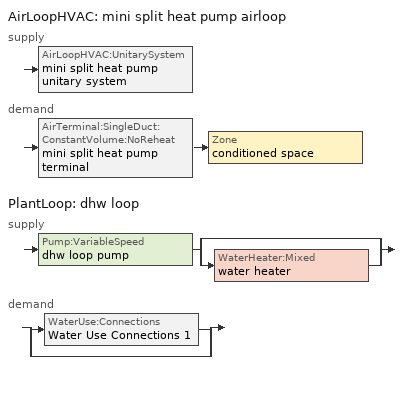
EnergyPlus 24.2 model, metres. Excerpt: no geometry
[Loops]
AirLoopHVAC 'mini split heat pump airloop'
 supply: AirLoopHVAC:UnitarySystem 'mini split heat pump unitary system'
 demand: AirTerminal:SingleDuct:ConstantVolume:NoReheat 'mini split heat pump terminal' > Zone 'conditioned space'
PlantLoop 'dhw loop'
 supply: Pump:VariableSpeed 'dhw loop pump' > split
  | bypass
  | WaterHeater:Mixed 'water heater'
 demand: split
  | WaterUse:Connections 'Water Use Connections 1'
  | bypass
[ZoneControl:Thermostat]
conditioned space Thermostat: Zone or ZoneList=conditioned space; Control Type Schedule=conditioned space Thermostat Schedule; Control 1=conditioned space temperature setpoint; Temperature Difference Between Cutout And Setpoint {deltaC}=0
[ThermostatSetpoint:DualSetpoint]
conditioned space temperature setpoint: Heating Setpoint Temperature Schedule=heating setpoint; Cooling Setpoint Temperature Schedule=cooling setpoint
[AirLoopHVAC:UnitarySystem] Control Type=Load; Controlling Zone or Thermostat Location=conditioned space; Dehumidification Control Type=None; Availability Schedule=Always On Discrete; Fan Placement=BlowThrough; DX Heating Coil Sizing Ratio=1; Use DOAS DX Cooling Coil=No; Minimum Supply Air Temperature {C}=2; Latent Load Control=SensibleOnlyLoadControl; Heating Supply Air Flow Rate Method=SupplyAirFlowRate; No Load Supply Air Flow Rate Method=SupplyAirFlowRate; No Load Supply Air Flow Rate {m3/s}=0; No Load Supply Air Flow Rate Control Set To Low Speed=Yes; Maximum Supply Air Temperature {C}=48.8889; Maximum Outdoor Dry-Bulb Temperature for Supplemental Heater Operation {C}=21; Ancillary On-Cycle Electric Power {W}=0; Ancillary Off-Cycle Electric Power {W}=0
Name | Supply Fan | Supply Air Fan Operating Mode Schedule | Heating Coil | Cooling Supply Air Flow Rate Method | Heating Supply Air Flow Rate {m3/s} | Cooling Coil | Cooling Supply Air Flow Rate {m3/s} | Design Specification Multispeed Object
unit heater unitary system | unit heater supply fan | unit heater auto fan schedule | unit heater htg coil | None | 0.00141584
mini split heat pump unitary system | mini split heat pump supply fan | mini split heat pump auto fan schedule | mini split heat pump htg coil | SupplyAirFlowRate | 0.235974 | mini split heat pump clg coil | 0.235974 | Unitary System Performance Multispeed 1
[Fan:SystemModel] Availability Schedule=Always On Discrete; Speed Control Method=Discrete; Electric Power Minimum Flow Rate Fraction=0.2; Design Pressure Rise {Pa}=500; Motor Efficiency=1; Motor In Air Stream Fraction=1; Design Electric Power Consumption {W}=Autosize; Design Power Sizing Method=PowerPerFlow; Electric Power Per Unit Flow Rate Per Unit Pressure {W/((m3/s)-Pa)}=1.66667; Fan Total Efficiency=0.7; Motor Loss Radiative Fraction=0
Name | Design Maximum Air Flow Rate {m3/s} | Electric Power Per Unit Flow Rate {W/(m3/s)} | Number of Speeds | Speed Flow Fraction 1 | Speed Electric Power Fraction 1 | Speed Flow Fraction 2 | Speed Electric Power Fraction 2 | Speed Flow Fraction 3 | Speed Electric Power Fraction 3 | Speed Flow Fraction 4 | Speed Electric Power Fraction 4
unit heater supply fan | 0.00141584 | 1e-06 | 1 | 1 | 1
mini split heat pump supply fan | 0.290608 | 148.322 | 4 | 0.20706 | 0.00888 | 0.252 | 0.016 | 0.812 | 0.53539 | 1 | 1
[Coil:Heating:Fuel]
unit heater htg coil: Availability Schedule=Always On Discrete; Fuel Type=Propane; Burner Efficiency=0.3; Nominal Capacity {W}=0.293071; On Cycle Parasitic Electric Load {W}=0; Off Cycle Parasitic Fuel Load {W}=0
[ZoneHVAC:Baseboard:Convective:Electric]
electric baseboard: Availability Schedule=Always On Discrete; Heating Design Capacity {W}=10205; Efficiency=1
[AirTerminal:SingleDuct:ConstantVolume:NoReheat]
mini split heat pump terminal: Availability Schedule=Always On Discrete; Maximum Air Flow Rate {m3/s}=0.235974
[Zone equipment]
conditioned space: unit heater unitary system, electric baseboard, mini split heat pump terminal
[AirLoopHVAC]
mini split heat pump airloop: Design Supply Air Flow Rate {m3/s}=0.235974; Design Return Air Flow Fraction of Supply Air Flow=1
[Sizing:System]
mini split heat pump airloop: Type of Load to Size On=Sensible; Design Outdoor Air Flow Rate {m3/s}=Autosize; Central Heating Maximum System Air Flow Ratio=0.3; Preheat Design Temperature {C}=7; Preheat Design Humidity Ratio {kgWater/kgDryAir}=0.008; Precool Design Temperature {C}=12.8; Precool Design Humidity Ratio {kgWater/kgDryAir}=0.008; Central Cooling Design Supply Air Temperature {C}=12.8; Central Heating Design Supply Air Temperature {C}=16.7; Type of Zone Sum to Use=NonCoincident; 100% Outdoor Air in Cooling=Yes; 100% Outdoor Air in Heating=Yes; Central Cooling Design Supply Air Humidity Ratio {kgWater/kgDryAir}=0.0085; Central Heating Design Supply Air Humidity Ratio {kgWater/kgDryAir}=0.008; Cooling Supply Air Flow Rate Method=DesignDay; Cooling Supply Air Flow Rate {m3/s}=0; Cooling Supply Air Flow Rate Per Floor Area {m3/s-m2}=0.00996765; Cooling Fraction of Autosized Cooling Supply Air Flow Rate=1; Cooling Supply Air Flow Rate Per Unit Cooling Capacity {m3/s-W}=3.94755e-05; Heating Supply Air Flow Rate Method=DesignDay; Heating Supply Air Flow Rate {m3/s}=0; Heating Supply Air Flow Rate Per Floor Area {m3/s-m2}=0.00996765; Heating Fraction of Autosized Heating Supply Air Flow Rate=1; Heating Fraction of Autosized Cooling Supply Air Flow Rate=1; Heating Supply Air Flow Rate Per Unit Heating Capacity {m3/s-W}=3.15882e-05; System Outdoor Air Method=ZoneSum; Zone Maximum Outdoor Air Fraction=1; Cooling Design Capacity Method=CoolingDesignCapacity; Cooling Design Capacity {W}=Autosize; Cooling Design Capacity Per Floor Area {W/m2}=234.7; Fraction of Autosized Cooling Design Capacity=1; Heating Design Capacity Method=HeatingDesignCapacity; Heating Design Capacity {W}=Autosize; Heating Design Capacity Per Floor Area {W/m2}=157; Fraction of Autosized Heating Design Capacity=1; Central Cooling Capacity Control Method=OnOff; Occupant Diversity=Autosize
[AvailabilityManager:Scheduled]
mini split heat pump airloop Availability Manager: Schedule=Always On Discrete
[Coil:Heating:DX:MultiSpeed]
mini split heat pump htg coil: Availability Schedule=Always On Discrete; Minimum Outdoor Dry-Bulb Temperature for Compressor Operation {C}=-28.8889; Crankcase Heater Capacity {W}=50; Maximum Outdoor Dry-Bulb Temperature for Crankcase Heater Operation {C}=10; Defrost Energy Input Ratio Function of Temperature Curve=Defrosteir; Maximum Outdoor Dry-Bulb Temperature for Defrost Operation {C}=4.44444; Defrost Strategy=ReverseCycle; Defrost Control=Timed; Defrost Time Period Fraction=0.058333; Resistive Defrost Heater Capacity {W}=AutoSize; Apply Part Load Fraction to Speeds Greater than 1=No; Fuel Type=Electricity; Region number for Calculating HSPF=4; Number of Speeds=2; Speed Gross Rated Heating Capacity 1 {W}=1364.82; Speed Gross Rated Heating COP 1 {W/W}=4.29033; Speed Rated Air Flow Rate 1 {m3/s}=0.0732982; Speed Rated Supply Air Fan Power Per Volume Flow Rate 2017 1 {W/(m3/s)}=773.3; Speed Rated Supply Air Fan Power Per Volume Flow Rate 2023 1 {W/(m3/s)}=934.4; Speed Heating Capacity Function of Temperature Curve Name 1=Heat-CAP-fT1; Speed Heating Capacity Function of Flow Fraction Curve Name 1=Heat-CAP-fFF1; Speed Energy Input Ratio Function of Temperature Curve Name 1=Heat-EIR-fT1; Speed Energy Input Ratio Function of Flow Fraction Curve Name 1=Heat-EIR-fFF1; Speed Part Load Fraction Correlation Curve Name 1=Heat-PLF-fPLR1; Speed Rated Waste Heat Fraction of Power Input 1=0.2; Speed Waste Heat Function of Temperature Curve Name 1=ConstantBiquadratic 1; Speed Gross Rated Heating Capacity 2 {W}=5375.57; Speed Gross Rated Heating COP 2 {W/W}=2.97298; Speed Rated Air Flow Rate 2 {m3/s}=0.290868; Speed Rated Supply Air Fan Power Per Volume Flow Rate 2017 2 {W/(m3/s)}=773.3; Speed Rated Supply Air Fan Power Per Volume Flow Rate 2023 2 {W/(m3/s)}=934.4; Speed Heating Capacity Function of Temperature Curve Name 2=Heat-CAP-fT2; Speed Heating Capacity Function of Flow Fraction Curve Name 2=Heat-CAP-fFF2; Speed Energy Input Ratio Function of Temperature Curve Name 2=Heat-EIR-fT2; Speed Energy Input Ratio Function of Flow Fraction Curve Name 2=Heat-EIR-fFF2; Speed Part Load Fraction Correlation Curve Name 2=Heat-PLF-fPLR2; Speed Rated Waste Heat Fraction of Power Input 2=0.2; Speed Waste Heat Function of Temperature Curve Name 2=ConstantBiquadratic 1
[Coil:Cooling:DX:MultiSpeed]
mini split heat pump clg coil: Availability Schedule=Always On Discrete; Condenser Type=AirCooled; Minimum Outdoor Dry-Bulb Temperature for Compressor Operation {C}=-25; Apply Part Load Fraction to Speeds Greater than 1=No; Apply Latent Degradation to Speeds Greater than 1=No; Crankcase Heater Capacity {W}=50; Maximum Outdoor Dry-Bulb Temperature for Crankcase Heater Operation {C}=10; Basin Heater Capacity {W/K}=0; Basin Heater Setpoint Temperature {C}=2; Fuel Type=Electricity; Number of Speeds=2; Speed Gross Rated Total Cooling Capacity 1 {W}=1122.38; Speed Gross Rated Sensible Heat Ratio 1=0.806404; Speed Gross Rated Cooling COP 1 {W/W}=3.86411; Speed Rated Air Flow Rate 1 {m3/s}=0.0602268; Speed Rated Evaporator Fan Power Per Volume Flow Rate 2017 1 {W/(m3/s)}=773.3; Speed Rated Evaporator Fan Power Per Volume Flow Rate 2023 1 {W/(m3/s)}=934.4; Speed Total Cooling Capacity Function of Temperature Curve Name 1=Cool-CAP-fT1; Speed Total Cooling Capacity Function of Flow Fraction Curve Name 1=Cool-CAP-fFF1; Speed Energy Input Ratio Function of Temperature Curve Name 1=Cool-EIR-fT1; Speed Energy Input Ratio Function of Flow Fraction Curve Name 1=Cool-EIR-fFF1; Speed Part Load Fraction Correlation Curve Name 1=Cool-PLF-fPLR1; Speed Nominal Time for Condensate Removal to Begin 1 {s}=1000; Speed Ratio of Initial Moisture Evaporation Rate and Steady State Latent Capacity 1=1.5; Speed Maximum Cycling Rate 1 {cycles/hr}=3; Speed Latent Capacity Time Constant 1 {s}=45; Speed Rated Waste Heat Fraction of Power Input 1=0.2; Speed Waste Heat Function of Temperature Curve Name 1=ConstantBiquadratic; Speed Evaporative Condenser Effectiveness 1=0.9; Speed Evaporative Condenser Air Flow Rate 1 {m3/s}=AutoSize; Speed Rated Evaporative Condenser Pump Power Consumption 1 {W}=AutoSize; Speed Gross Rated Total Cooling Capacity 2 {W}=4423.09; Speed Gross Rated Sensible Heat Ratio 2=0.759942; Speed Gross Rated Cooling COP 2 {W/W}=2.92505; Speed Rated Air Flow Rate 2 {m3/s}=0.236185; Speed Rated Evaporator Fan Power Per Volume Flow Rate 2017 2 {W/(m3/s)}=773.3; Speed Rated Evaporator Fan Power Per Volume Flow Rate 2023 2 {W/(m3/s)}=934.4; Speed Total Cooling Capacity Function of Temperature Curve Name 2=Cool-CAP-fT2; Speed Total Cooling Capacity Function of Flow Fraction Curve Name 2=Cool-CAP-fFF2; Speed Energy Input Ratio Function of Temperature Curve Name 2=Cool-EIR-fT2; Speed Energy Input Ratio Function of Flow Fraction Curve Name 2=Cool-EIR-fFF2; Speed Part Load Fraction Correlation Curve Name 2=Cool-PLF-fPLR2; Speed Nominal Time for Condensate Removal to Begin 2 {s}=1000; Speed Ratio of Initial Moisture Evaporation Rate and Steady State Latent Capacity 2=1.5; Speed Maximum Cycling Rate 2 {cycles/hr}=3; Speed Latent Capacity Time Constant 2 {s}=45; Speed Rated Waste Heat Fraction of Power Input 2=0.2; Speed Waste Heat Function of Temperature Curve Name 2=ConstantBiquadratic; Speed Evaporative Condenser Effectiveness 2=0.9; Speed Evaporative Condenser Air Flow Rate 2 {m3/s}=AutoSize; Speed Rated Evaporative Condenser Pump Power Consumption 2 {W}=AutoSize
[UnitarySystemPerformance:Multispeed]
Unitary System Performance Multispeed 1: Number of Speeds for Heating=2; Number of Speeds for Cooling=2; Single Mode Operation=No; No Load Supply Air Flow Rate Ratio=1; Heating Speed Supply Air Flow Ratio 1=0.310345; Cooling Speed Supply Air Flow Ratio 1=0.255; Heating Speed Supply Air Flow Ratio 2=1.23153; Cooling Speed Supply Air Flow Ratio 2=1
[PlantLoop]
dhw loop: Fluid Type=Water; Plant Equipment Operation Scheme=dhw loop Operation Schemes; Maximum Loop Temperature {C}=100; Minimum Loop Temperature {C}=0; Maximum Loop Flow Rate {m3/s}=0.01; Minimum Loop Flow Rate {m3/s}=0; Plant Loop Volume {m3}=0.003; Load Distribution Scheme=Optimal; Plant Loop Demand Calculation Scheme=SingleSetpoint; Common Pipe Simulation=None
[Sizing:Plant]
dhw loop: Loop Type=Heating; Design Loop Exit Temperature {C}=56; Loop Design Temperature Difference {deltaC}=5.55556; Sizing Option=NonCoincident; Zone Timesteps in Averaging Window=1; Coincident Sizing Factor Mode=None
[Pump:VariableSpeed]
dhw loop pump: Design Maximum Flow Rate {m3/s}=0.01; Design Pump Head {Pa}=1; Design Power Consumption {W}=0; Motor Efficiency=0.85; Fraction of Motor Inefficiencies to Fluid Stream=0; Coefficient 1 of the Part Load Performance Curve=0; Coefficient 2 of the Part Load Performance Curve=1; Coefficient 3 of the Part Load Performance Curve=0; Coefficient 4 of the Part Load Performance Curve=0; Design Minimum Flow Rate {m3/s}=0; Pump Control Type=Intermittent; Skin Loss Radiative Fraction=0.5; Design Power Sizing Method=PowerPerFlowPerPressure; Design Electric Power per Unit Flow Rate {W/(m3/s)}=348701.1; Design Shaft Power per Unit Flow Rate per Unit Head {W/((m3/s)-Pa)}=1.28205; Design Minimum Flow Rate Fraction=0
[WaterHeater:Mixed]
water heater: Tank Volume {m3}=0.136275; Setpoint Temperature Schedule=water heater setpoint; Deadband Temperature Difference {deltaC}=2; Maximum Temperature Limit {C}=99; Heater Control Type=Cycle; Heater Maximum Capacity {W}=5500.06; Heater Minimum Capacity {W}=0; Heater Ignition Minimum Flow Rate {m3/s}=0; Heater Ignition Delay {s}=0; Heater Fuel Type=Electricity; Heater Thermal Efficiency=1; Off Cycle Parasitic Fuel Consumption Rate {W}=0; Off Cycle Parasitic Fuel Type=Electricity; Off Cycle Parasitic Heat Fraction to Tank=0; On Cycle Parasitic Fuel Consumption Rate {W}=0; On Cycle Parasitic Fuel Type=Electricity; On Cycle Parasitic Heat Fraction to Tank=0; Ambient Temperature Indicator=Zone; Ambient Temperature Zone=conditioned space; Off Cycle Loss Coefficient to Ambient Temperature {W/K}=2.93714; Off Cycle Loss Fraction to Zone=1; On Cycle Loss Coefficient to Ambient Temperature {W/K}=2.93714; On Cycle Loss Fraction to Zone=1; Use Side Effectiveness=1; Source Side Effectiveness=1; Use Side Design Flow Rate {m3/s}=Autosize; Source Side Design Flow Rate {m3/s}=Autosize; Indirect Water Heating Recovery Time {hr}=1.5; Source Side Flow Control Mode=IndirectHeatPrimarySetpoint
[WaterHeater:Sizing]
water heater: Design Mode=PeakDraw; Time Storage Can Meet Peak Draw {hr}=0.538503; Time for Tank Recovery {hr}=0; Nominal Tank Volume for Autosizing Plant Connections {m3}=1
[SetpointManager:Scheduled]
Setpoint Manager Scheduled 1: Control Variable=Temperature; Schedule=dhw temp
[WaterUse:Connections]
Water Use Connections 1: Drain Water Heat Exchanger Type=None; Drain Water Heat Exchanger Destination=Plant; Water Use Equipment Name 1=dhw fixtures; Water Use Equipment Name 2=dhw distribution waste; Water Use Equipment Name 3=clothes washer; Water Use Equipment Name 4=dishwasher
[WaterUse:Equipment]
Name | Peak Flow Rate {m3/s} | Flow Rate Fraction Schedule | Target Temperature Schedule
dhw fixtures | 4.42001e-06 | dhw fixtures schedule | mixed water temperature schedule
dhw distribution waste | 1.33996e-06 | dhw fixtures schedule | mixed water temperature schedule
clothes washer | 9.69919e-07 | clothes washer schedule
dishwasher | 2.90872e-07 | dishwasher schedule
[PlantEquipmentOperationSchemes]
dhw loop Operation Schemes: Control Scheme Object Type 1=PlantEquipmentOperation:HeatingLoad; Control Scheme Name 1=dhw loop Heating Operation Scheme; Control Scheme Schedule Name 1=Always On Discrete
[PlantEquipmentOperation:HeatingLoad]
dhw loop Heating Operation Scheme: Load Range Lower Limit 1 {W}=0; Load Range Upper Limit 1 {W}=1000000000; Range Equipment List Name 1=dhw loop Heating Equipment List
[PlantEquipmentList]
dhw loop Heating Equipment List: WaterHeater:Mixed, water heater
[EnergyManagementSystem:GlobalVariable]
infil_program_Qfan
infil_program_Qinf
mini_split_heat_pump_airloop_Fan_RTF
natural_vent_program_Qnv
natural_vent_program_Qwhf
[EnergyManagementSystem:InternalVariable]
mini_split_heat_pump_airloop_max_sup_fan_mfr: Internal Data Index Key=mini split heat pump supply fan; Internal Data Type=Fan Maximum Mass Flow Rate
[EnergyManagementSystem:Sensor]
Name | Output:Variable or Output:Meter Index Key | Output:Variable or Output:Meter
airflow_gain | infil flow | Infiltration Sensible Heat Gain Energy
airflow_gain_1 | natural vent flow | Infiltration Sensible Heat Gain Energy
airflow_gain_2 | whole house fan flow | Infiltration Sensible Heat Gain Energy
airflow_loss | infil flow | Infiltration Sensible Heat Loss Energy
airflow_loss_1 | natural vent flow | Infiltration Sensible Heat Loss Energy
airflow_loss_2 | whole house fan flow | Infiltration Sensible Heat Loss Energy
clg_load_cond |  | Cooling:EnergyTransfer:Zone:CONDITIONED SPACE
clg_sp_s; clg_sp_s_1 | cooling setpoint | Schedule Value
clothes_dryer_exhaust_0_sch_s | clothes dryer exhaust 0 schedule | Schedule Value
conditioned_space_clg_unmet_s | conditioned space | Zone Cooling Setpoint Not Met Time
conditioned_space_htg_unmet_s | conditioned space | Zone Heating Setpoint Not Met Time
cool_season | cooling season schedule | Schedule Value
dhw_loss | water heater | Water Heater Heat Loss Energy
dhw_rtf | water heater | Water Heater Runtime Fraction
fridge_tin_s; tin_s; tin_s_1 | conditioned space | Zone Mean Air Temperature
htg_load_cond |  | Heating:EnergyTransfer:Zone:CONDITIONED SPACE
htg_sp_s; htg_sp_s_1 | heating setpoint | Schedule Value
ig_ee_conv | clothes dryer | Electric Equipment Convective Heating Energy
ig_ee_conv_1 | clothes washer | Electric Equipment Convective Heating Energy
ig_ee_conv_2 | cooking range | Electric Equipment Convective Heating Energy
ig_ee_conv_3 | dishwasher | Electric Equipment Convective Heating Energy
ig_ee_conv_4 | fridge | Electric Equipment Convective Heating Energy
ig_ee_conv_5 | misc plug loads | Electric Equipment Convective Heating Energy
ig_ee_conv_6 | whole house fan | Electric Equipment Convective Heating Energy
ig_ee_rad | clothes dryer | Electric Equipment Radiant Heating Energy
ig_ee_rad_1 | clothes washer | Electric Equipment Radiant Heating Energy
ig_ee_rad_2 | cooking range | Electric Equipment Radiant Heating Energy
ig_ee_rad_3 | dishwasher | Electric Equipment Radiant Heating Energy
ig_ee_rad_4 | fridge | Electric Equipment Radiant Heating Energy
ig_ee_rad_5 | misc plug loads | Electric Equipment Radiant Heating Energy
ig_ee_rad_6 | whole house fan | Electric Equipment Radiant Heating Energy
ig_lgt_conv | interior lighting | Lights Convective Heating Energy
ig_lgt_rad | interior lighting | Lights Radiant Heating Energy
ig_lgt_vis | interior lighting | Lights Visible Radiation Heating Energy
ig_oe_conv | clothes dryer 1 | Other Equipment Convective Heating Energy
ig_oe_conv_1 | cooking range 1 | Other Equipment Convective Heating Energy
ig_oe_conv_2 | general water use latent | Other Equipment Convective Heating Energy
ig_oe_conv_3 | general water use sensible | Other Equipment Convective Heating Energy
ig_oe_conv_4 | water heater energy adjustment1 | Other Equipment Convective Heating Energy
ig_oe_rad | clothes dryer 1 | Other Equipment Radiant Heating Energy
ig_oe_rad_1 | cooking range 1 | Other Equipment Radiant Heating Energy
ig_oe_rad_2 | general water use latent | Other Equipment Radiant Heating Energy
ig_oe_rad_3 | general water use sensible | Other Equipment Radiant Heating Energy
ig_oe_rad_4 | water heater energy adjustment1 | Other Equipment Radiant Heating Energy
ig_ppl_conv | occupants | People Convective Heating Energy
ig_ppl_rad | occupants | People Radiant Heating Energy
im_conv | furniture mass conditioned space 1 | Surface Inside Face Convection Heat Gain Energy
im_conv_1 | partition wall mass | Surface Inside Face Convection Heat Gain Energy
im_ig | furniture mass conditioned space 1 | Surface Inside Face Internal Gains Radiation Heat Gain Energy
im_ig_1 | partition wall mass | Surface Inside Face Internal Gains Radiation Heat Gain Energy
im_lgt | furniture mass conditioned space 1 | Surface Inside Face Lights Radiation Heat Gain Energy
im_lgt_1 | partition wall mass | Surface Inside Face Lights Radiation Heat Gain Energy
im_sol | furniture mass conditioned space 1 | Surface Inside Face Solar Radiation Heat Gain Energy
im_sol_1 | partition wall mass | Surface Inside Face Solar Radiation Heat Gain Energy
im_surf | furniture mass conditioned space 1 | Surface Inside Face Net Surface Thermal Radiation Heat Gain Energy
im_surf_1 | partition wall mass | Surface Inside Face Net Surface Thermal Radiation Heat Gain Energy
mech_vent_bath_fan_0_sch_s | mech vent bath fan 0 schedule | Schedule Value
mech_vent_bath_fan_1_sch_s | mech vent bath fan 1 schedule | Schedule Value
mech_vent_range_fan_0_sch_s | mech vent range fan 0 schedule | Schedule Value
mini_split_heat_pump_airloop_Fan_RTF_s | mini split heat pump supply fan | Fan Runtime Fraction Speed 1
mini_split_heat_pump_airloop_Fan_RTF_s_1 | mini split heat pump supply fan | Fan Runtime Fraction Speed 2
mini_split_heat_pump_airloop_Fan_RTF_s_2 | mini split heat pump supply fan | Fan Runtime Fraction Speed 3
mini_split_heat_pump_airloop_Fan_RTF_s_3 | mini split heat pump supply fan | Fan Runtime Fraction Speed 4
mini_split_heat_pump_clg_coil_s | mini split heat pump clg coil | Cooling Coil Total Cooling Energy
mini_split_heat_pump_htg_coil_s | mini split heat pump htg coil | Heating Coil Heating Energy
mini_split_heat_pump_supply_fan_s | mini split heat pump supply fan | Fan Electricity Energy
mv_conv | mech vent bath fan 0 | Electric Equipment Convective Heating Energy
mv_conv_1 | mech vent bath fan 1 | Electric Equipment Convective Heating Energy
mv_conv_2 | mech vent house fan | Electric Equipment Convective Heating Energy
mv_conv_3 | mech vent house fan cfis | Electric Equipment Convective Heating Energy
mv_conv_4 | mech vent range fan 0 | Electric Equipment Convective Heating Energy
mv_conv_5 | mech vent house fan latent load | Other Equipment Convective Heating Energy
mv_conv_6 | mech vent house fan sensible load | Other Equipment Convective Heating Energy
mv_rad | mech vent bath fan 0 | Electric Equipment Radiant Heating Energy
mv_rad_1 | mech vent bath fan 1 | Electric Equipment Radiant Heating Energy
mv_rad_2 | mech vent house fan | Electric Equipment Radiant Heating Energy
mv_rad_3 | mech vent house fan cfis | Electric Equipment Radiant Heating Energy
mv_rad_4 | mech vent range fan 0 | Electric Equipment Radiant Heating Energy
mv_rad_5 | mech vent house fan latent load | Other Equipment Radiant Heating Energy
mv_rad_6 | mech vent house fan sensible load | Other Equipment Radiant Heating Energy
natural_vent_s | natural vent schedule | Schedule Value
out_pb_s |  | Site Outdoor Air Barometric Pressure
out_wt_s |  | Site Outdoor Air Humidity Ratio
site_vw_s |  | Site Wind Speed
ss_back_out | Window1 | Surface Window Shortwave from Zone Back Out Window Heat Transfer Rate
ss_back_out_1 | Window10 | Surface Window Shortwave from Zone Back Out Window Heat Transfer Rate
ss_back_out_2 | Window11 | Surface Window Shortwave from Zone Back Out Window Heat Transfer Rate
ss_back_out_3 | Window12 | Surface Window Shortwave from Zone Back Out Window Heat Transfer Rate
ss_back_out_4 | Window2 | Surface Window Shortwave from Zone Back Out Window Heat Transfer Rate
ss_back_out_5 | Window3 | Surface Window Shortwave from Zone Back Out Window Heat Transfer Rate
ss_back_out_6 | Window4 | Surface Window Shortwave from Zone Back Out Window Heat Transfer Rate
ss_back_out_7 | Window5 | Surface Window Shortwave from Zone Back Out Window Heat Transfer Rate
ss_back_out_8 | Window7 | Surface Window Shortwave from Zone Back Out Window Heat Transfer Rate
ss_back_out_9 | Window9 | Surface Window Shortwave from Zone Back Out Window Heat Transfer Rate
ss_conv | Door1 | Surface Inside Face Convection Heat Gain Energy
ss_conv_1 | Window1 | Surface Inside Face Convection Heat Gain Energy
ss_conv_10 | Window9 | Surface Inside Face Convection Heat Gain Energy
ss_conv_2 | Window10 | Surface Inside Face Convection Heat Gain Energy
ss_conv_3 | Window11 | Surface Inside Face Convection Heat Gain Energy
ss_conv_4 | Window12 | Surface Inside Face Convection Heat Gain Energy
ss_conv_5 | Window2 | Surface Inside Face Convection Heat Gain Energy
ss_conv_6 | Window3 | Surface Inside Face Convection Heat Gain Energy
ss_conv_7 | Window4 | Surface Inside Face Convection Heat Gain Energy
ss_conv_8 | Window5 | Surface Inside Face Convection Heat Gain Energy
ss_conv_9 | Window7 | Surface Inside Face Convection Heat Gain Energy
ss_ig | Door1 | Surface Inside Face Internal Gains Radiation Heat Gain Energy
ss_ig_1 | Window1 | Surface Inside Face Internal Gains Radiation Heat Gain Energy
ss_ig_10 | Window9 | Surface Inside Face Internal Gains Radiation Heat Gain Energy
ss_ig_2 | Window10 | Surface Inside Face Internal Gains Radiation Heat Gain Energy
ss_ig_3 | Window11 | Surface Inside Face Internal Gains Radiation Heat Gain Energy
ss_ig_4 | Window12 | Surface Inside Face Internal Gains Radiation Heat Gain Energy
ss_ig_5 | Window2 | Surface Inside Face Internal Gains Radiation Heat Gain Energy
ss_ig_6 | Window3 | Surface Inside Face Internal Gains Radiation Heat Gain Energy
ss_ig_7 | Window4 | Surface Inside Face Internal Gains Radiation Heat Gain Energy
ss_ig_8 | Window5 | Surface Inside Face Internal Gains Radiation Heat Gain Energy
ss_ig_9 | Window7 | Surface Inside Face Internal Gains Radiation Heat Gain Energy
ss_lgt | Door1 | Surface Inside Face Lights Radiation Heat Gain Energy
ss_sol | Door1 | Surface Inside Face Solar Radiation Heat Gain Energy
ss_surf | Door1 | Surface Inside Face Net Surface Thermal Radiation Heat Gain Energy
ss_surf_1 | Window1 | Surface Inside Face Net Surface Thermal Radiation Heat Gain Energy
ss_surf_10 | Window9 | Surface Inside Face Net Surface Thermal Radiation Heat Gain Energy
ss_surf_2 | Window10 | Surface Inside Face Net Surface Thermal Radiation Heat Gain Energy
ss_surf_3 | Window11 | Surface Inside Face Net Surface Thermal Radiation Heat Gain Energy
ss_surf_4 | Window12 | Surface Inside Face Net Surface Thermal Radiation Heat Gain Energy
ss_surf_5 | Window2 | Surface Inside Face Net Surface Thermal Radiation Heat Gain Energy
ss_surf_6 | Window3 | Surface Inside Face Net Surface Thermal Radiation Heat Gain Energy
ss_surf_7 | Window4 | Surface Inside Face Net Surface Thermal Radiation Heat Gain Energy
ss_surf_8 | Window5 | Surface Inside Face Net Surface Thermal Radiation Heat Gain Energy
ss_surf_9 | Window7 | Surface Inside Face Net Surface Thermal Radiation Heat Gain Energy
ss_trans_in | Window1 | Surface Window Transmitted Solar Radiation Rate
ss_trans_in_1 | Window10 | Surface Window Transmitted Solar Radiation Rate
ss_trans_in_2 | Window11 | Surface Window Transmitted Solar Radiation Rate
ss_trans_in_3 | Window12 | Surface Window Transmitted Solar Radiation Rate
ss_trans_in_4 | Window2 | Surface Window Transmitted Solar Radiation Rate
ss_trans_in_5 | Window3 | Surface Window Transmitted Solar Radiation Rate
ss_trans_in_6 | Window4 | Surface Window Transmitted Solar Radiation Rate
ss_trans_in_7 | Window5 | Surface Window Transmitted Solar Radiation Rate
ss_trans_in_8 | Window7 | Surface Window Transmitted Solar Radiation Rate
ss_trans_in_9 | Window9 | Surface Window Transmitted Solar Radiation Rate
ss_trans_out | Window1 | Surface Inside Face Initial Transmitted Diffuse Transmitted Out Window Solar Radiation Rate
ss_trans_out_1 | Window10 | Surface Inside Face Initial Transmitted Diffuse Transmitted Out Window Solar Radiation Rate
ss_trans_out_2 | Window11 | Surface Inside Face Initial Transmitted Diffuse Transmitted Out Window Solar Radiation Rate
ss_trans_out_3 | Window12 | Surface Inside Face Initial Transmitted Diffuse Transmitted Out Window Solar Radiation Rate
ss_trans_out_4 | Window2 | Surface Inside Face Initial Transmitted Diffuse Transmitted Out Window Solar Radiation Rate
ss_trans_out_5 | Window3 | Surface Inside Face Initial Transmitted Diffuse Transmitted Out Window Solar Radiation Rate
ss_trans_out_6 | Window4 | Surface Inside Face Initial Transmitted Diffuse Transmitted Out Window Solar Radiation Rate
ss_trans_out_7 | Window5 | Surface Inside Face Initial Transmitted Diffuse Transmitted Out Window Solar Radiation Rate
ss_trans_out_8 | Window7 | Surface Inside Face Initial Transmitted Diffuse Transmitted Out Window Solar Radiation Rate
ss_trans_out_9 | Window9 | Surface Inside Face Initial Transmitted Diffuse Transmitted Out Window Solar Radiation Rate
s_conv | Floor1 | Surface Inside Face Convection Heat Gain Energy
s_conv_1 | FoundationWall1 | Surface Inside Face Convection Heat Gain Energy
s_conv_10 | Wall1:225 | Surface Inside Face Convection Heat Gain Energy
s_conv_11 | Wall1:315 | Surface Inside Face Convection Heat Gain Energy
s_conv_12 | Wall1:45 | Surface Inside Face Convection Heat Gain Energy
s_conv_2 | inferred conditioned ceiling | Surface Inside Face Convection Heat Gain Energy
s_conv_3 | inferred conditioned floor | Surface Inside Face Convection Heat Gain Energy
s_conv_4 | RimJoist1:135 | Surface Inside Face Convection Heat Gain Energy
s_conv_5 | RimJoist1:225 | Surface Inside Face Convection Heat Gain Energy
s_conv_6 | RimJoist1:315 | Surface Inside Face Convection Heat Gain Energy
s_conv_7 | RimJoist1:45 | Surface Inside Face Convection Heat Gain Energy
s_conv_8 | Slab1 | Surface Inside Face Convection Heat Gain Energy
s_conv_9 | Wall1:135 | Surface Inside Face Convection Heat Gain Energy
s_ig | Floor1 | Surface Inside Face Internal Gains Radiation Heat Gain Energy
s_ig_1 | FoundationWall1 | Surface Inside Face Internal Gains Radiation Heat Gain Energy
s_ig_10 | Wall1:225 | Surface Inside Face Internal Gains Radiation Heat Gain Energy
s_ig_11 | Wall1:315 | Surface Inside Face Internal Gains Radiation Heat Gain Energy
s_ig_12 | Wall1:45 | Surface Inside Face Internal Gains Radiation Heat Gain Energy
s_ig_2 | inferred conditioned ceiling | Surface Inside Face Internal Gains Radiation Heat Gain Energy
s_ig_3 | inferred conditioned floor | Surface Inside Face Internal Gains Radiation Heat Gain Energy
s_ig_4 | RimJoist1:135 | Surface Inside Face Internal Gains Radiation Heat Gain Energy
s_ig_5 | RimJoist1:225 | Surface Inside Face Internal Gains Radiation Heat Gain Energy
s_ig_6 | RimJoist1:315 | Surface Inside Face Internal Gains Radiation Heat Gain Energy
s_ig_7 | RimJoist1:45 | Surface Inside Face Internal Gains Radiation Heat Gain Energy
s_ig_8 | Slab1 | Surface Inside Face Internal Gains Radiation Heat Gain Energy
s_ig_9 | Wall1:135 | Surface Inside Face Internal Gains Radiation Heat Gain Energy
s_lgt | Floor1 | Surface Inside Face Lights Radiation Heat Gain Energy
s_lgt_1 | FoundationWall1 | Surface Inside Face Lights Radiation Heat Gain Energy
s_lgt_10 | Wall1:225 | Surface Inside Face Lights Radiation Heat Gain Energy
s_lgt_11 | Wall1:315 | Surface Inside Face Lights Radiation Heat Gain Energy
s_lgt_12 | Wall1:45 | Surface Inside Face Lights Radiation Heat Gain Energy
s_lgt_2 | inferred conditioned ceiling | Surface Inside Face Lights Radiation Heat Gain Energy
s_lgt_3 | inferred conditioned floor | Surface Inside Face Lights Radiation Heat Gain Energy
s_lgt_4 | RimJoist1:135 | Surface Inside Face Lights Radiation Heat Gain Energy
s_lgt_5 | RimJoist1:225 | Surface Inside Face Lights Radiation Heat Gain Energy
s_lgt_6 | RimJoist1:315 | Surface Inside Face Lights Radiation Heat Gain Energy
s_lgt_7 | RimJoist1:45 | Surface Inside Face Lights Radiation Heat Gain Energy
s_lgt_8 | Slab1 | Surface Inside Face Lights Radiation Heat Gain Energy
s_lgt_9 | Wall1:135 | Surface Inside Face Lights Radiation Heat Gain Energy
s_sol | Floor1 | Surface Inside Face Solar Radiation Heat Gain Energy
s_sol_1 | FoundationWall1 | Surface Inside Face Solar Radiation Heat Gain Energy
s_sol_10 | Wall1:225 | Surface Inside Face Solar Radiation Heat Gain Energy
s_sol_11 | Wall1:315 | Surface Inside Face Solar Radiation Heat Gain Energy
s_sol_12 | Wall1:45 | Surface Inside Face Solar Radiation Heat Gain Energy
s_sol_2 | inferred conditioned ceiling | Surface Inside Face Solar Radiation Heat Gain Energy
s_sol_3 | inferred conditioned floor | Surface Inside Face Solar Radiation Heat Gain Energy
s_sol_4 | RimJoist1:135 | Surface Inside Face Solar Radiation Heat Gain Energy
s_sol_5 | RimJoist1:225 | Surface Inside Face Solar Radiation Heat Gain Energy
s_sol_6 | RimJoist1:315 | Surface Inside Face Solar Radiation Heat Gain Energy
s_sol_7 | RimJoist1:45 | Surface Inside Face Solar Radiation Heat Gain Energy
s_sol_8 | Slab1 | Surface Inside Face Solar Radiation Heat Gain Energy
s_sol_9 | Wall1:135 | Surface Inside Face Solar Radiation Heat Gain Energy
s_surf | Floor1 | Surface Inside Face Net Surface Thermal Radiation Heat Gain Energy
s_surf_1 | FoundationWall1 | Surface Inside Face Net Surface Thermal Radiation Heat Gain Energy
s_surf_10 | Wall1:225 | Surface Inside Face Net Surface Thermal Radiation Heat Gain Energy
s_surf_11 | Wall1:315 | Surface Inside Face Net Surface Thermal Radiation Heat Gain Energy
s_surf_12 | Wall1:45 | Surface Inside Face Net Surface Thermal Radiation Heat Gain Energy
s_surf_2 | inferred conditioned ceiling | Surface Inside Face Net Surface Thermal Radiation Heat Gain Energy
s_surf_3 | inferred conditioned floor | Surface Inside Face Net Surface Thermal Radiation Heat Gain Energy
s_surf_4 | RimJoist1:135 | Surface Inside Face Net Surface Thermal Radiation Heat Gain Energy
s_surf_5 | RimJoist1:225 | Surface Inside Face Net Surface Thermal Radiation Heat Gain Energy
s_surf_6 | RimJoist1:315 | Surface Inside Face Net Surface Thermal Radiation Heat Gain Energy
s_surf_7 | RimJoist1:45 | Surface Inside Face Net Surface Thermal Radiation Heat Gain Energy
s_surf_8 | Slab1 | Surface Inside Face Net Surface Thermal Radiation Heat Gain Energy
s_surf_9 | Wall1:135 | Surface Inside Face Net Surface Thermal Radiation Heat Gain Energy
tout_db; tout_db_1 | Environment | Site Outdoor Air Drybulb Temperature
tout_s | conditioned space | Zone Outdoor Air Drybulb Temperature
unit_heater_htg_coil_s | unit heater htg coil | Heating Coil Heating Energy
unit_heater_supply_fan_s | unit heater supply fan | Fan Electricity Energy
water_heater_energy | water heater | Water Heater Electricity Rate
water_heater_off_cycle_parasitic | water heater | Water Heater Off Cycle Parasitic Electricity Rate
water_heater_on_cycle_parasitic | water heater | Water Heater On Cycle Parasitic Electricity Rate
win_s | conditioned space | Zone Air Humidity Ratio
[EnergyManagementSystem:Actuator]
Name | Actuated Component Unique | Actuated Component Type | Actuated Component Control Type
fridge_schedule_act | fridge schedule | Schedule:Constant | Schedule Value
infil_flow_act | infil flow | Zone Infiltration | Air Exchange Flow Rate
mech_vent_house_fan_cfis_act | mech vent house fan cfis | ElectricEquipment | Electricity Rate
mech_vent_house_fan_latent_load_act | mech vent house fan latent load | OtherEquipment | Power Level
mech_vent_house_fan_sensible_load_act | mech vent house fan sensible load | OtherEquipment | Power Level
mini_split_heat_pump_supply_fan_pressure_rise_act | mini split heat pump supply fan | Fan | Fan Pressure Rise
mini_split_heat_pump_supply_fan_total_efficiency_act | mini split heat pump supply fan | Fan | Fan Total Efficiency
natural_vent_flow_act | natural vent flow | Zone Infiltration | Air Exchange Flow Rate
Sequential_Fraction_Schedule_2_act | Sequential Fraction Schedule 2 | Schedule:Constant | Schedule Value
water_heater_ec_adj_act | water heater energy adjustment1 | OtherEquipment | Power Level
whole_house_fan_act | whole house fan | ElectricEquipment | Electricity Rate
whole_house_fan_flow_act | whole house fan flow | Zone Infiltration | Air Exchange Flow Rate
whole_house_fan_mix_act | whole house fan mix | ZoneMixing | Air Exchange Flow Rate
[EnergyManagementSystem:Program]
component_loads_program: Set loads_htg_walls = 0; Set loads_htg_rim_joists = 0; Set loads_htg_foundation_walls = 0; Set loads_htg_floors = 0; Set loads_htg_slabs = 0; Set loads_htg_ceilings = 0; Set loads_htg_roofs = 0; Set loads_htg_windows_conduction = 0; Set loads_htg_windows_solar = 0; Set loads_htg_doors = 0; Set loads_htg_skylights_conduction = 0; Set loads_htg_skylights_solar = 0; Set loads_htg_internal_mass = 0; Set loads_htg_intgains = 0; Set loads_htg_lighting = 0; Set loads_htg_infil = 0; Set loads_htg_mechvent = 0; Set loads_htg_natvent = 0; Set loads_htg_whf = 0; Set loads_htg_ducts = 0; Set loads_clg_walls = 0; Set loads_clg_rim_joists = 0; Set loads_clg_foundation_walls = 0; Set loads_clg_floors = 0; Set loads_clg_slabs = 0; Set loads_clg_ceilings = 0; Set loads_clg_roofs = 0; Set loads_clg_windows_conduction = 0; Set loads_clg_windows_solar = 0; Set loads_clg_doors = 0; Set loads_clg_skylights_conduction = 0; Set loads_clg_skylights_solar = 0; Set loads_clg_internal_mass = 0; Set loads_clg_intgains = 0; Set loads_clg_lighting = 0; Set loads_clg_infil = 0; Set loads_clg_mechvent = 0; Set loads_clg_natvent = 0; Set loads_clg_whf = 0; Set loads_clg_ducts = 0; Set hr_walls = 0; Set hr_walls = hr_walls + s_conv_9 + s_ig_9 + s_sol_9 + s_lgt_9 + s_surf_9; Set hr_walls = hr_walls + s_conv_10 + s_ig_10 + s_sol_10 + s_lgt_10 + s_surf_10; Set hr_walls = hr_walls + s_conv_11 + s_ig_11 + s_sol_11 + s_lgt_11 + s_surf_11; Set hr_walls = hr_walls + s_conv_12 + s_ig_12 + s_sol_12 + s_lgt_12 + s_surf_12; Set hr_rim_joists = 0; Set hr_rim_joists = hr_rim_joists + s_conv_4 + s_ig_4 + s_sol_4 + s_lgt_4 + s_surf_4; Set hr_rim_joists = hr_rim_joists + s_conv_5 + s_ig_5 + s_sol_5 + s_lgt_5 + s_surf_5; Set hr_rim_joists = hr_rim_joists + s_conv_6 + s_ig_6 + s_sol_6 + s_lgt_6 + s_surf_6; Set hr_rim_joists = hr_rim_joists + s_conv_7 + s_ig_7 + s_sol_7 + s_lgt_7 + s_surf_7; Set hr_foundation_walls = 0; Set hr_foundation_walls = hr_foundation_walls + s_conv_1 + s_ig_1 + s_sol_1 + s_lgt_1 + s_surf_1; Set hr_floors = 0; Set hr_slabs = 0; Set hr_slabs = hr_slabs + s_conv_8 + s_ig_8 + s_sol_8 + s_lgt_8 + s_surf_8; Set hr_ceilings = 0; Set hr_ceilings = hr_ceilings + s_conv + s_ig + s_sol + s_lgt + s_surf; Set hr_roofs = 0; Set hr_windows_conduction = 0; Set hr_windows_conduction = hr_windows_conduction + ss_conv_1; Set hr_windows_conduction = hr_windows_conduction + ss_ig_1; Set hr_windows_conduction = hr_windows_conduction + ss_surf_1; Set hr_windows_conduction = hr_windows_conduction + ss_conv_2; Set hr_windows_conduction = hr_windows_conduction + ss_ig_2; Set hr_windows_conduction = hr_windows_conduction + ss_surf_2; Set hr_windows_conduction = hr_windows_conduction + ss_conv_3; Set hr_windows_conduction = hr_windows_conduction + ss_ig_3; Set hr_windows_conduction = hr_windows_conduction + ss_surf_3; Set hr_windows_conduction = hr_windows_conduction + ss_conv_4; Set hr_windows_conduction = hr_windows_conduction + ss_ig_4; Set hr_windows_conduction = hr_windows_conduction + ss_surf_4; Set hr_windows_conduction = hr_windows_conduction + ss_conv_5; Set hr_windows_conduction = hr_windows_conduction + ss_ig_5; Set hr_windows_conduction = hr_windows_conduction + ss_surf_5; Set hr_windows_conduction = hr_windows_conduction + ss_conv_6; Set hr_windows_conduction = hr_windows_conduction + ss_ig_6; Set hr_windows_conduction = hr_windows_conduction + ss_surf_6; Set hr_windows_conduction = hr_windows_conduction + ss_conv_7; Set hr_windows_conduction = hr_windows_conduction + ss_ig_7; Set hr_windows_conduction = hr_windows_conduction + ss_surf_7; Set hr_windows_conduction = hr_windows_conduction + ss_conv_8; Set hr_windows_conduction = hr_windows_conduction + ss_ig_8; Set hr_windows_conduction = hr_windows_conduction + ss_surf_8; Set hr_windows_conduction = hr_windows_conduction + ss_conv_9; Set hr_windows_conduction = hr_windows_conduction + ss_ig_9; Set hr_windows_conduction = hr_windows_conduction + ss_surf_9; Set hr_windows_conduction = hr_windows_conduction + ss_conv_10; Set hr_windows_conduction = hr_windows_conduction + ss_ig_10; Set hr_windows_conduction = hr_windows_conduction + ss_surf_10; Set hr_windows_solar = 0; Set hr_windows_solar = hr_windows_solar - ss_trans_in * ZoneTimestep * 3600 + ss_back_out * ZoneTimestep * 3600 + ss_trans_out * ZoneTimestep * 3600; Set hr_windows_solar = hr_windows_solar - ss_trans_in_1 * ZoneTimestep * 3600 + ss_back_out_1 * ZoneTimestep * 3600 + ss_trans_out_1 * ZoneTimestep * 3600; Set hr_windows_solar = hr_windows_solar - ss_trans_in_2 * ZoneTimestep * 3600 + ss_back_out_2 * ZoneTimestep * 3600 + ss_trans_out_2 * ZoneTimestep * 3600; Set hr_windows_solar = hr_windows_solar - ss_trans_in_3 * ZoneTimestep * 3600 + ss_back_out_3 * ZoneTimestep * 3600 + ss_trans_out_3 * ZoneTimestep * 3600; Set hr_windows_solar = hr_windows_solar - ss_trans_in_4 * ZoneTimestep * 3600 + ss_back_out_4 * ZoneTimestep * 3600 + ss_trans_out_4 * ZoneTimestep * 3600; Set hr_windows_solar = hr_windows_solar - ss_trans_in_5 * ZoneTimestep * 3600 + ss_back_out_5 * ZoneTimestep * 3600 + ss_trans_out_5 * ZoneTimestep * 3600; Set hr_windows_solar = hr_windows_solar - ss_trans_in_6 * ZoneTimestep * 3600 + ss_back_out_6 * ZoneTimestep * 3600 + ss_trans_out_6 * ZoneTimestep * 3600; Set hr_windows_solar = hr_windows_solar - ss_trans_in_7 * ZoneTimestep * 3600 + ss_back_out_7 * ZoneTimestep * 3600 + ss_trans_out_7 * ZoneTimestep * 3600; Set hr_windows_solar = hr_windows_solar - ss_trans_in_8 * ZoneTimestep * 3600 + ss_back_out_8 * ZoneTimestep * 3600 + ss_trans_out_8 * ZoneTimestep * 3600; Set hr_windows_solar = hr_windows_solar - ss_trans_in_9 * ZoneTimestep * 3600 + ss_back_out_9 * ZoneTimestep * 3600 + ss_trans_out_9 * ZoneTimestep * 3600; Set hr_doors = 0; Set hr_doors = hr_doors + ss_sol; Set hr_doors = hr_doors + ss_lgt; Set hr_doors = hr_doors + ss_conv; Set hr_doors = hr_doors + ss_ig; Set hr_doors = hr_doors + ss_surf; Set hr_skylights_conduction = 0; Set hr_skylights_solar = 0; Set hr_internal_mass = 0; Set hr_internal_mass = hr_internal_mass + s_conv_2 + s_ig_2 + s_sol_2 + s_lgt_2 + s_surf_2; Set hr_internal_mass = hr_internal_mass + s_conv_3 + s_ig_3 + s_sol_3 + s_lgt_3 + s_surf_3; Set hr_internal_mass = hr_internal_mass + im_conv + im_ig + im_sol + im_lgt + im_surf; Set hr_internal_mass = hr_internal_mass + im_conv_1 + im_ig_1 + im_sol_1 + im_lgt_1 + im_surf_1; Set hr_intgains = 0; Set hr_intgains = hr_intgains - ig_ee_conv - ig_ee_rad - ig_ee_conv_1 - ig_ee_rad_1 - ig_ee_conv_2 - ig_ee_rad_2 - ig_ee_conv_3 - ig_ee_rad_3 - ig_ee_conv_4 - ig_ee_rad_4 - ig_ee_conv_5 - ig_ee_rad_5 - ig_ee_conv_6 - ig_ee_rad_6 - ig_oe_conv - ig_oe_rad - ig_oe_conv_1 - ig_oe_rad_1 - ig_oe_conv_2 - ig_oe_rad_2 - ig_oe_conv_3 - ig_oe_rad_3 - ig_oe_conv_4 - ig_oe_rad_4 - ig_ppl_conv - ig_ppl_rad; Set hr_lighting = 0; Set hr_lighting = hr_lighting - ig_lgt_conv - ig_lgt_rad - ig_lgt_vis; Set hr_infil = 0; Set hr_infil = hr_infil - airflow_gain + airflow_loss; Set hr_natvent = 0; Set hr_natvent = hr_natvent - airflow_gain_1 + airflow_loss_1; Set hr_whf = 0; Set hr_whf = hr_whf - airflow_gain_2 + airflow_loss_2; Set hr_mechvent = 0; Set hr_mechvent = hr_mechvent - mv_conv - mv_rad - mv_conv_1 - mv_rad_1 - mv_conv_2 - mv_rad_2 - mv_conv_3 - mv_rad_3 - mv_conv_4 - mv_rad_4 - mv_conv_5 - mv_rad_5 - mv_conv_6 - mv_rad_6; Set hr_ducts = 0; Set hr_intgains = hr_intgains + dhw_loss * (1.0*(1-dhw_rtf) + 1.0*dhw_rtf); Set htg_mode = 0; Set clg_mode = 0; If (htg_load_cond > 0); Set htg_mode = 1.0; ElseIf (clg_load_cond > 0); Set clg_mode = 1.0; Else; Set htg_season = 0; Set clg_season = 0; If ((DayOfYear >= 1) && (DayOfYear <= 365)); Set clg_season = 1; EndIf; If ((DayOfYear >= 1) && (DayOfYear <= 365)); Set htg_season = 1; EndIf; If ((airflow_gain_1 <> 0) || (airflow_loss_1 <> 0)) && (clg_season == 1); Set clg_mode = 1.0; ElseIf ((airflow_gain_2 <> 0) || (airflow_loss_2 <> 0)) && (clg_season == 1); Set clg_mode = 1.0; Else; Set Tmid_setpoint = (htg_sp_s_1 + clg_sp_s_1) / 2; If (tin_s_1 > Tmid_setpoint) && (clg_season == 1); Set clg_mode = 1.0; ElseIf (tin_s_1 < Tmid_setpoint) && (htg_season == 1); Set htg_mode = 1.0; EndIf; EndIf; EndIf; Set loads_htg_walls = loads_htg_walls + (hr_walls * htg_mode * 1); Set loads_htg_rim_joists = loads_htg_rim_joists + (hr_rim_joists * htg_mode * 1); Set loads_htg_foundation_walls = loads_htg_foundation_walls + (hr_foundation_walls * htg_mode * 1); Set loads_htg_floors = loads_htg_floors + (hr_floors * htg_mode * 1); Set loads_htg_slabs = loads_htg_slabs + (hr_slabs * htg_mode * 1); Set loads_htg_ceilings = loads_htg_ceilings + (hr_ceilings * htg_mode * 1); Set loads_htg_roofs = loads_htg_roofs + (hr_roofs * htg_mode * 1); Set loads_htg_windows_conduction = loads_htg_windows_conduction + (hr_windows_conduction * htg_mode * 1); Set loads_htg_windows_solar = loads_htg_windows_solar + (hr_windows_solar * htg_mode * 1); Set loads_htg_doors = loads_htg_doors + (hr_doors * htg_mode * 1); Set loads_htg_skylights_conduction = loads_htg_skylights_conduction + (hr_skylights_conduction * htg_mode * 1); Set loads_htg_skylights_solar = loads_htg_skylights_solar + (hr_skylights_solar * htg_mode * 1); Set loads_htg_internal_mass = loads_htg_internal_mass + (hr_internal_mass * htg_mode * 1); Set loads_htg_intgains = loads_htg_intgains + (hr_intgains * htg_mode * 1); Set loads_htg_lighting = loads_htg_lighting + (hr_lighting * htg_mode * 1); Set loads_htg_infil = loads_htg_infil + (hr_infil * htg_mode * 1); Set loads_htg_mechvent = loads_htg_mechvent + (hr_mechvent * htg_mode * 1); Set loads_htg_natvent = loads_htg_natvent + (hr_natvent * htg_mode * 1); Set loads_htg_whf = loads_htg_whf + (hr_whf * htg_mode * 1); Set loads_htg_ducts = loads_htg_ducts + (hr_ducts * htg_mode * 1); Set loads_clg_walls = loads_clg_walls + (-hr_walls * clg_mode * 1); Set loads_clg_rim_joists = loads_clg_rim_joists + (-hr_rim_joists * clg_mode * 1); Set loads_clg_foundation_walls = loads_clg_foundation_walls + (-hr_foundation_walls * clg_mode * 1); Set loads_clg_floors = loads_clg_floors + (-hr_floors * clg_mode * 1); Set loads_clg_slabs = loads_clg_slabs + (-hr_slabs * clg_mode * 1); Set loads_clg_ceilings = loads_clg_ceilings + (-hr_ceilings * clg_mode * 1); Set loads_clg_roofs = loads_clg_roofs + (-hr_roofs * clg_mode * 1); Set loads_clg_windows_conduction = loads_clg_windows_conduction + (-hr_windows_conduction * clg_mode * 1); Set loads_clg_windows_solar = loads_clg_windows_solar + (-hr_windows_solar * clg_mode * 1); Set loads_clg_doors = loads_clg_doors + (-hr_doors * clg_mode * 1); Set loads_clg_skylights_conduction = loads_clg_skylights_conduction + (-hr_skylights_conduction * clg_mode * 1); Set loads_clg_skylights_solar = loads_clg_skylights_solar + (-hr_skylights_solar * clg_mode * 1); Set loads_clg_internal_mass = loads_clg_internal_mass + (-hr_internal_mass * clg_mode * 1); Set loads_clg_intgains = loads_clg_intgains + (-hr_intgains * clg_mode * 1); Set loads_clg_lighting = loads_clg_lighting + (-hr_lighting * clg_mode * 1); Set loads_clg_infil = loads_clg_infil + (-hr_infil * clg_mode * 1); Set loads_clg_mechvent = loads_clg_mechvent + (-hr_mechvent * clg_mode * 1); Set loads_clg_natvent = loads_clg_natvent + (-hr_natvent * clg_mode * 1); Set loads_clg_whf = loads_clg_whf + (-hr_whf * clg_mode * 1); Set loads_clg_ducts = loads_clg_ducts + (-hr_ducts * clg_mode * 1)
[Schedule:Constant]
Name | Hourly Value
Always On Discrete | 1
unit heater auto fan schedule; mini split heat pump auto fan schedule | 0
dhw temp; water heater setpoint | 56
mixed water temperature schedule | 40.5556
[Schedule:Day:Interval]
clothes washer schedule day: No, 01:00, 0.104651, 02:00, 0.0813953, 04:00, 0.0465116, 05:00, 0.0813953, 06:00, 0.127907, 07:00, 0.255814, 08:00, 0.569767, 09:00, 0.848837, 10:00, 1, 11:00, 0.976744, 12:00, 0.872093, 13:00, 0.77907, 14:00, 0.697674, 15:00, 0.569767, 16:00, 0.593023, 17:00, 0.581395, 21:00, 0.569767, 22:00, 0.546512, 23:00, 0.372093, 24:00, 0.197674
clothes washer schedule default day; dishwasher schedule default day; heating setpoint default day; cooling setpoint default day; dhw fixtures schedule default day: No, 24:00, 0
dishwasher schedule day: No, 01:00, 0.135135, 02:00, 0.0630631, 03:00, 0.045045, 05:00, 0.027027, 06:00, 0.0900901, 07:00, 0.18018, 08:00, 0.279279, 09:00, 0.522523, 10:00, 0.585586, 11:00, 0.504505, 12:00, 0.432432, 13:00, 0.378378, 14:00, 0.414414, 15:00, 0.324324, 17:00, 0.342342, 18:00, 0.441441, 19:00, 0.783784, 20:00, 1, 21:00, 0.810811, 22:00, 0.603604, 23:00, 0.396396, 24:00, 0.279279
heating setpoint day: No, 07:00, 18, 23:00, 21, 24:00, 18
cooling setpoint day: No, 24:00, 25
dhw fixtures schedule day: No, 01:00, 0.139535, 02:00, 0.0697674, 03:00, 0.0465116, 04:00, 0.0581395, 05:00, 0.116279, 06:00, 0.395349, 07:00, 0.906977, 08:00, 1, 09:00, 0.930233, 10:00, 0.77907, 11:00, 0.651163, 12:00, 0.546512, 13:00, 0.465116, 14:00, 0.406977, 15:00, 0.383721, 16:00, 0.360465, 17:00, 0.44186, 18:00, 0.593023, 20:00, 0.697674, 21:00, 0.639535, 22:00, 0.55814, 23:00, 0.44186, 24:00, 0.302326
[Schedule:Week:Daily]
clothes washer schedule Week Rule - Jan1-Dec31: clothes washer schedule day, clothes washer schedule day, clothes washer schedule day, clothes washer schedule day, clothes washer schedule day, clothes washer schedule day, clothes washer schedule day, clothes washer schedule default day, clothes washer schedule default day, clothes washer schedule default day, clothes washer schedule default day, clothes washer schedule default day
dishwasher schedule Week Rule - Jan1-Dec31: dishwasher schedule day, dishwasher schedule day, dishwasher schedule day, dishwasher schedule day, dishwasher schedule day, dishwasher schedule day, dishwasher schedule day, dishwasher schedule default day, dishwasher schedule default day, dishwasher schedule default day, dishwasher schedule default day, dishwasher schedule default day
heating setpoint Week Rule - Jan1-Dec31: heating setpoint day, heating setpoint day, heating setpoint day, heating setpoint day, heating setpoint day, heating setpoint day, heating setpoint day, heating setpoint default day, heating setpoint default day, heating setpoint default day, heating setpoint default day, heating setpoint default day
cooling setpoint Week Rule - Jan1-Dec31: cooling setpoint day, cooling setpoint day, cooling setpoint day, cooling setpoint day, cooling setpoint day, cooling setpoint day, cooling setpoint day, cooling setpoint default day, cooling setpoint default day, cooling setpoint default day, cooling setpoint default day, cooling setpoint default day
dhw fixtures schedule Week Rule - Jan1-Dec31: dhw fixtures schedule day, dhw fixtures schedule day, dhw fixtures schedule day, dhw fixtures schedule day, dhw fixtures schedule day, dhw fixtures schedule day, dhw fixtures schedule day, dhw fixtures schedule default day, dhw fixtures schedule default day, dhw fixtures schedule default day, dhw fixtures schedule default day, dhw fixtures schedule default day
[Schedule:Year]
clothes washer schedule: clothes washer schedule Week Rule - Jan1-Dec31, 1, 1, 12, 31
dishwasher schedule: dishwasher schedule Week Rule - Jan1-Dec31, 1, 1, 12, 31
heating setpoint: heating setpoint Week Rule - Jan1-Dec31, 1, 1, 12, 31
cooling setpoint: cooling setpoint Week Rule - Jan1-Dec31, 1, 1, 12, 31
dhw fixtures schedule: dhw fixtures schedule Week Rule - Jan1-Dec31, 1, 1, 12, 31
[Schedule:Compact]
conditioned space Thermostat Schedule: Through: 12/31, For: AllDays, Until: 24:00, 4
[Curve:Biquadratic] Coefficient2 x=0; Coefficient3 x**2=0; Coefficient4 y=0; Coefficient5 y**2=0; Coefficient6 x*y=0
Name | Coefficient1 Constant | Minimum Value of x {BasedOnField A2} | Maximum Value of x {BasedOnField A2} | Minimum Value of y {BasedOnField A3} | Maximum Value of y {BasedOnField A3}
Defrosteir | 0.1528 | -100 | 100 | -100 | 100
ConstantBiquadratic 1; ConstantBiquadratic | 1 | 0 | 1 | 0 | 1
[Table:Lookup]
Heat-CAP-fT1: Heat-CAP-fT1 Independent Variable List, None, 1, 0, Dimensionless, 0.489368, 0.496068, 0.503582, 0.51196, 0.521265, 0.531574, 0.542981, 0.555597, 0.569557, 0.585024, 0.602194, 0.621302, 0.642638, 0.665919, 0.692061, 0.721572, 0.755091, 0.793439, 0.837679, 0.889217, 0.949954, 1.02252, 1.07815, 1.14183, 0.436252, 0.445478, 0.455341, 0.46591, 0.477263, 0.489491, 0.502699, 0.517009, 0.532566, 0.549541, 0.568135, 0.588592, 0.611208, 0.635674, 0.662944, 0.69353, 0.728076, 0.767404, 0.812581, 0.865016, 0.926613, 1, 1.05615, 1.12034, 0.383136, 0.394888, 0.4071, 0.41986, 0.433261, 0.447408, 0.462417, 0.478422, 0.495575, 0.514057, 0.534076, 0.555883, 0.579778, 0.605429, 0.633827, 0.665488, 0.70106, 0.741368, 0.787482, 0.840815, 0.903271, 0.977482, 1.03415, 1.09885
Heat-EIR-fT1: Heat-EIR-fT1 Independent Variable List, None, 1, 0, Dimensionless, 2.65557, 2.56836, 2.48117, 2.39399, 2.30685, 2.21974, 2.13267, 2.04565, 1.95869, 1.87181, 1.78503, 1.69837, 1.61188, 1.52777, 1.44393, 1.36045, 1.27745, 1.19513, 1.11377, 1.03377, 0.955759, 0.88061, 0.833514, 0.788454, 3.03974, 2.94155, 2.84335, 2.74516, 2.64697, 2.54877, 2.45058, 2.35239, 2.25419, 2.156, 2.05781, 1.95961, 1.86142, 1.76571, 1.66999, 1.57428, 1.47857, 1.38285, 1.28714, 1.19143, 1.09571, 1, 0.937353, 0.874707, 3.46765, 3.3576, 3.24753, 3.13745, 3.02735, 2.91723, 2.80708, 2.69689, 2.58666, 2.47636, 2.36599, 2.25552, 2.1449, 2.03691, 1.92868, 1.82013, 1.71112, 1.60148, 1.4909, 1.37896, 1.265, 1.14801, 1.06916, 0.988021
Heat-CAP-fT2: Heat-CAP-fT2 Independent Variable List, None, 1, 0, Dimensionless, 0.132389, 0.178363, 0.228373, 0.283286, 0.344072, 0.411882, 0.483492, 0.564064, 0.655455, 0.760058, 0.881012, 1.02252, 1.21106, 0.11802, 0.162186, 0.210836, 0.264688, 0.324624, 0.391738, 0.462797, 0.542898, 0.633883, 0.738131, 0.858771, 1, 1.18827, 0.10365, 0.146009, 0.193299, 0.24609, 0.305177, 0.371593, 0.442102, 0.521733, 0.61231, 0.716204, 0.836531, 0.977482, 1.16548
Heat-EIR-fT2: Heat-EIR-fT2 Independent Variable List, None, 1, 0, Dimensionless, 1.71631, 1.63447, 1.55278, 1.47128, 1.39007, 1.30928, 1.23371, 1.15896, 1.08547, 1.01386, 0.945108, 0.88061, 0.81588, 1.9646, 1.87407, 1.78355, 1.69302, 1.6025, 1.51198, 1.42665, 1.34132, 1.25599, 1.17066, 1.08533, 1, 0.905134, 2.24116, 2.14169, 2.04213, 1.94243, 1.84251, 1.74224, 1.64723, 1.55146, 1.45453, 1.35576, 1.25411, 1.14801, 1.02239
Cool-CAP-fT1: Cool-CAP-fT1 Independent Variable List, None, 1, 0, Dimensionless, 1.18718, 1.1292, 1.08522, 1.05073, 1.02375, 1.00145, 0.982348, 1.30485, 1.21598, 1.15, 1.09907, 1.05969, 1.02744, 1, 1.80477, 1.68216, 1.59201, 1.52292, 1.46976, 1.42641, 1.38965
Cool-EIR-fT1: Cool-EIR-fT1 Independent Variable List, None, 1, 0, Dimensionless, 0.409912, 0.514595, 0.617333, 0.716927, 0.811041, 0.903413, 0.996522, 0.493049, 0.578544, 0.664038, 0.749533, 0.832417, 0.9153, 1, 0.221469, 0.268692, 0.330322, 0.397166, 0.463485, 0.530047, 0.597866
Cool-CAP-fT2: Cool-CAP-fT2 Independent Variable List, None, 1, 0, Dimensionless, 1.00323, 0.996261, 0.99139, 0.987911, 0.985517, 0.983717, 0.982348, 1.10266, 1.07309, 1.05078, 1.03337, 1.02018, 1.00924, 1, 1.52512, 1.48447, 1.45464, 1.43187, 1.41495, 1.40115, 1.38965
Cool-EIR-fT2: Cool-EIR-fT2 Independent Variable List, None, 1, 0, Dimensionless, 0.426749, 0.530623, 0.632539, 0.73118, 0.821177, 0.909408, 0.996522, 0.513301, 0.597012, 0.680723, 0.764434, 0.842904, 0.921374, 1, 0.230565, 0.277031, 0.338303, 0.405061, 0.469189, 0.533565, 0.597866
[Table:IndependentVariableList]
Heat-CAP-fT1 Independent Variable List: dry_bulb_temp_in, dry_bulb_temp_out 4
Heat-EIR-fT1 Independent Variable List: dry_bulb_temp_in 1, dry_bulb_temp_out 5
Heat-CAP-fT2 Independent Variable List: dry_bulb_temp_in 2, dry_bulb_temp_out 6
Heat-EIR-fT2 Independent Variable List: dry_bulb_temp_in 3, dry_bulb_temp_out 7
Cool-CAP-fT1 Independent Variable List: wet_bulb_temp_in, dry_bulb_temp_out
Cool-EIR-fT1 Independent Variable List: wet_bulb_temp_in 1, dry_bulb_temp_out 1
Cool-CAP-fT2 Independent Variable List: wet_bulb_temp_in 2, dry_bulb_temp_out 2
Cool-EIR-fT2 Independent Variable List: wet_bulb_temp_in 3, dry_bulb_temp_out 3
[Table:IndependentVariable]
dry_bulb_temp_in; dry_bulb_temp_in 1; dry_bulb_temp_in 2; dry_bulb_temp_in 3: Linear, Constant, -100, 100, Dimensionless, 15.5556, 21.1111, 26.6667
dry_bulb_temp_out 4; dry_bulb_temp_out 5: Linear, Constant, -100, 100, Dimensionless, -25.5, -24.9463, -24.3544, -23.7201, -23.0387, -22.3049, -21.5122, -20.6534, -19.7197, -18.701, -17.5851, -16.3573, -15, -13.5317, -11.8951, -10.0595, -7.9862, -5.62593, -2.91463, 0.232284, 3.92899, 8.33333, 11.7031, 15.5556
dry_bulb_temp_out 6; dry_bulb_temp_out 7: Linear, Constant, -100, 100, Dimensionless, -25.5, -23.8057, -21.9395, -19.8737, -17.5745, -15, -12.2741, -9.20139, -5.71116, -1.71213, 2.91571, 8.33333, 15.5556
wet_bulb_temp_in; wet_bulb_temp_in 1; wet_bulb_temp_in 2; wet_bulb_temp_in 3: Linear, Constant, -100, 100, Dimensionless, 10, 19.4444, 26.6667
dry_bulb_temp_out; dry_bulb_temp_out 1: Linear, Constant, -100, 100, Dimensionless, 12.7778, 19.2555, 24.0653, 27.7778, 30.6489, 33, 35
dry_bulb_temp_out 2; dry_bulb_temp_out 3: Linear, Constant, -100, 100, Dimensionless, 12.7778, 19.1799, 24.0075, 27.7778, 30.632, 33, 35
[Curve:Quadratic] Coefficient3 x**2=0; Minimum Value of x {BasedOnField A2}=0
Name | Coefficient1 Constant | Coefficient2 x | Maximum Value of x {BasedOnField A2} | Minimum Curve Output {BasedOnField A3} | Maximum Curve Output {BasedOnField A3}
Heat-CAP-fFF1; Heat-EIR-fFF1; Heat-CAP-fFF2; Heat-EIR-fFF2; Cool-CAP-fFF1; Cool-EIR-fFF1; Cool-CAP-fFF2; Cool-EIR-fFF2 | 1 | 0 | 2 | 0 | 2
Heat-PLF-fPLR1; Heat-PLF-fPLR2; Cool-PLF-fPLR1; Cool-PLF-fPLR2 | 0.75 | 0.25 | 1 | 0.7 | 1
